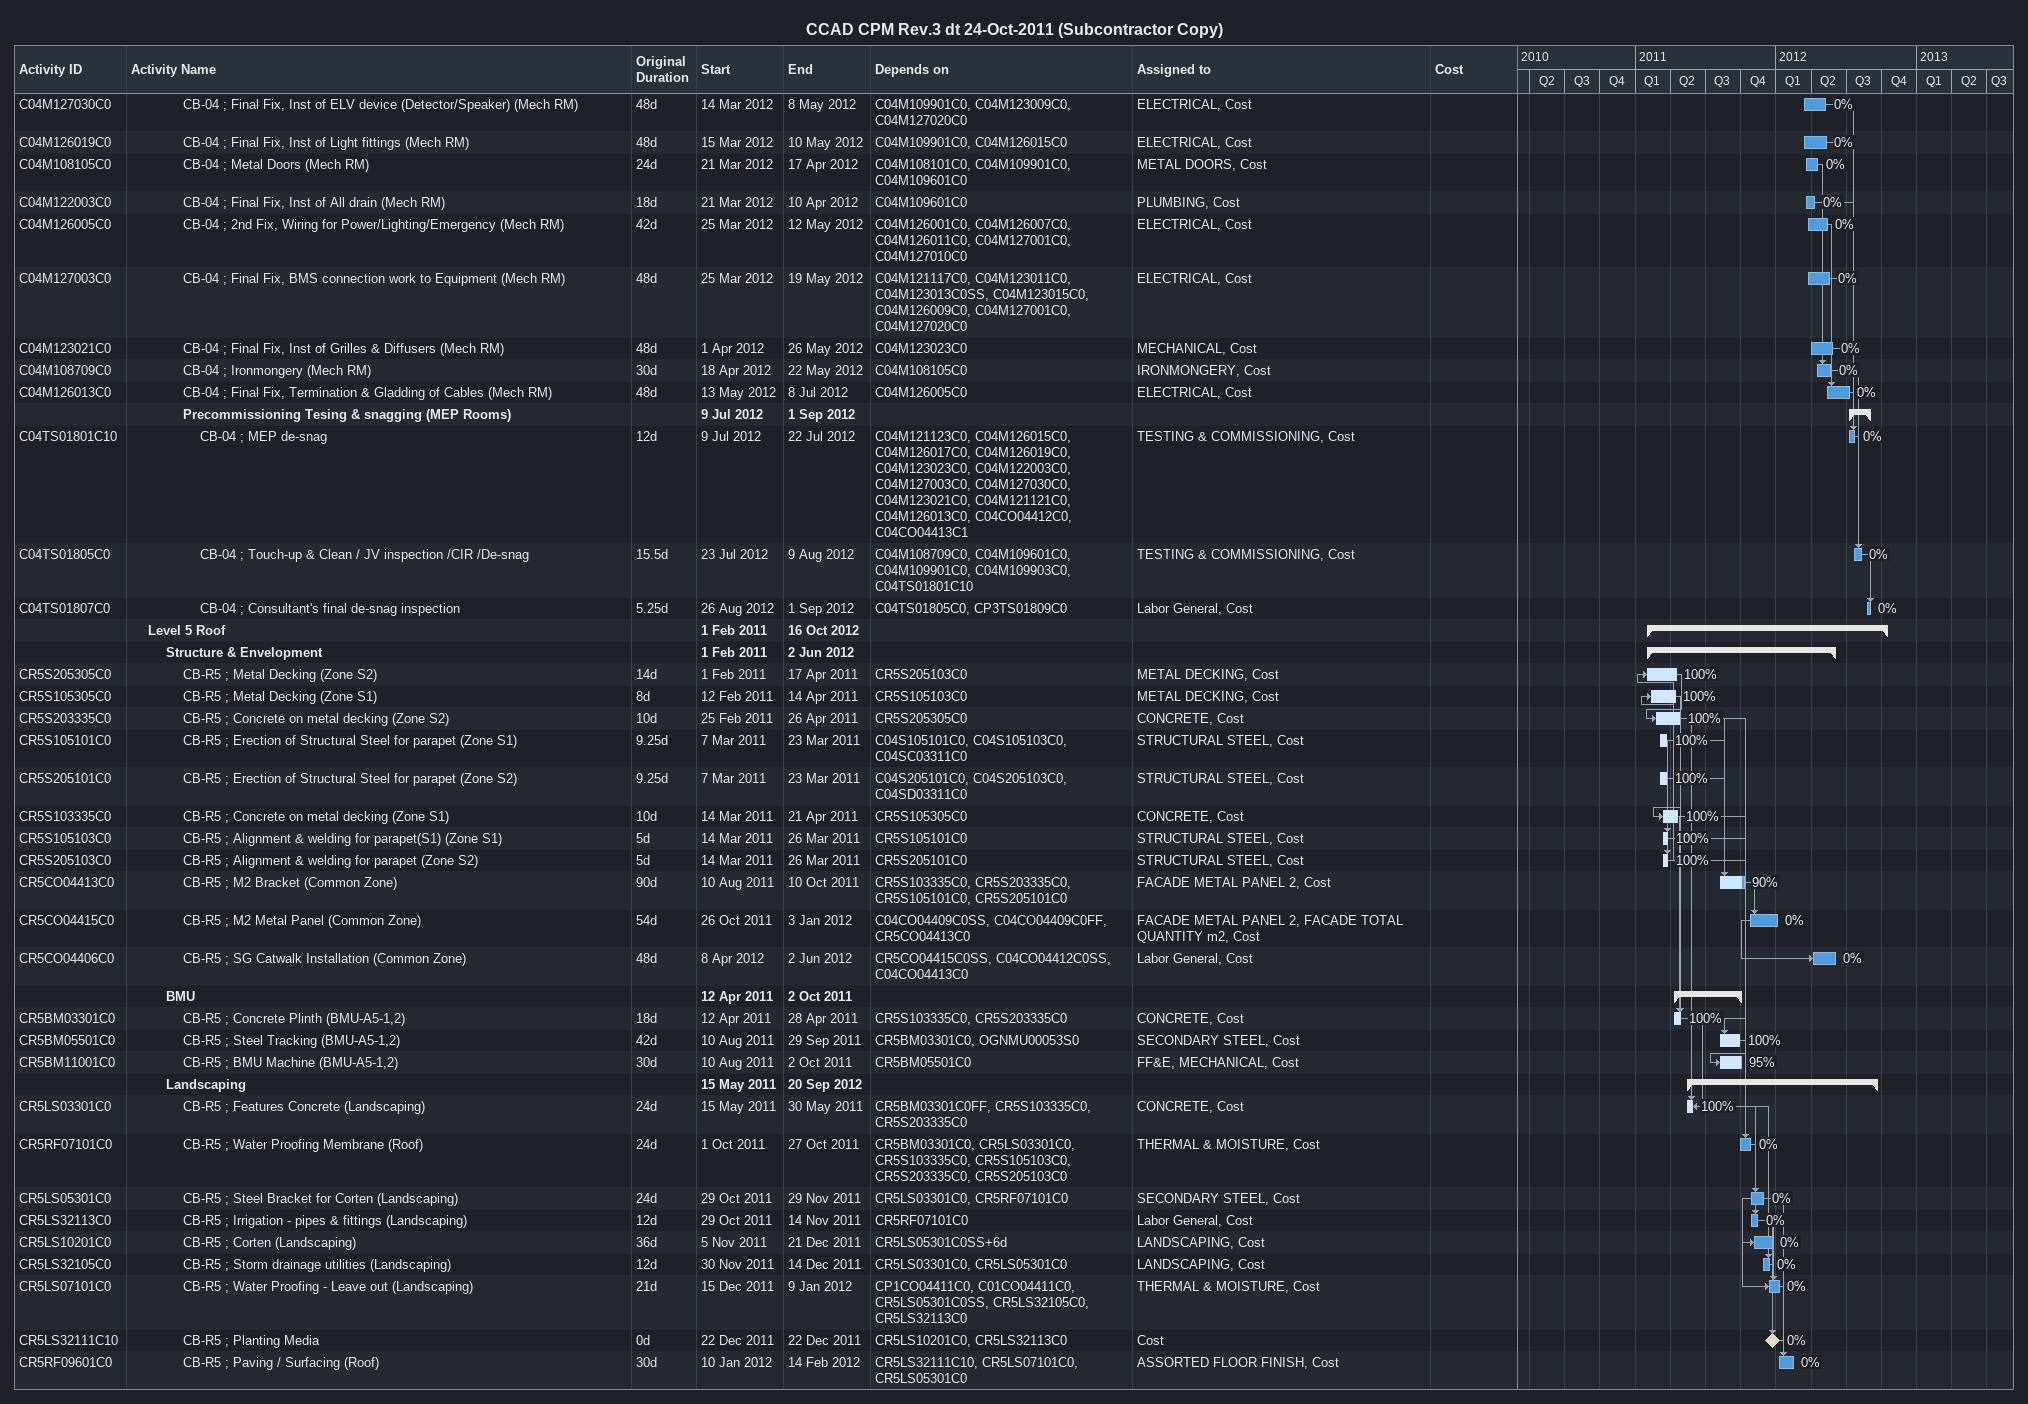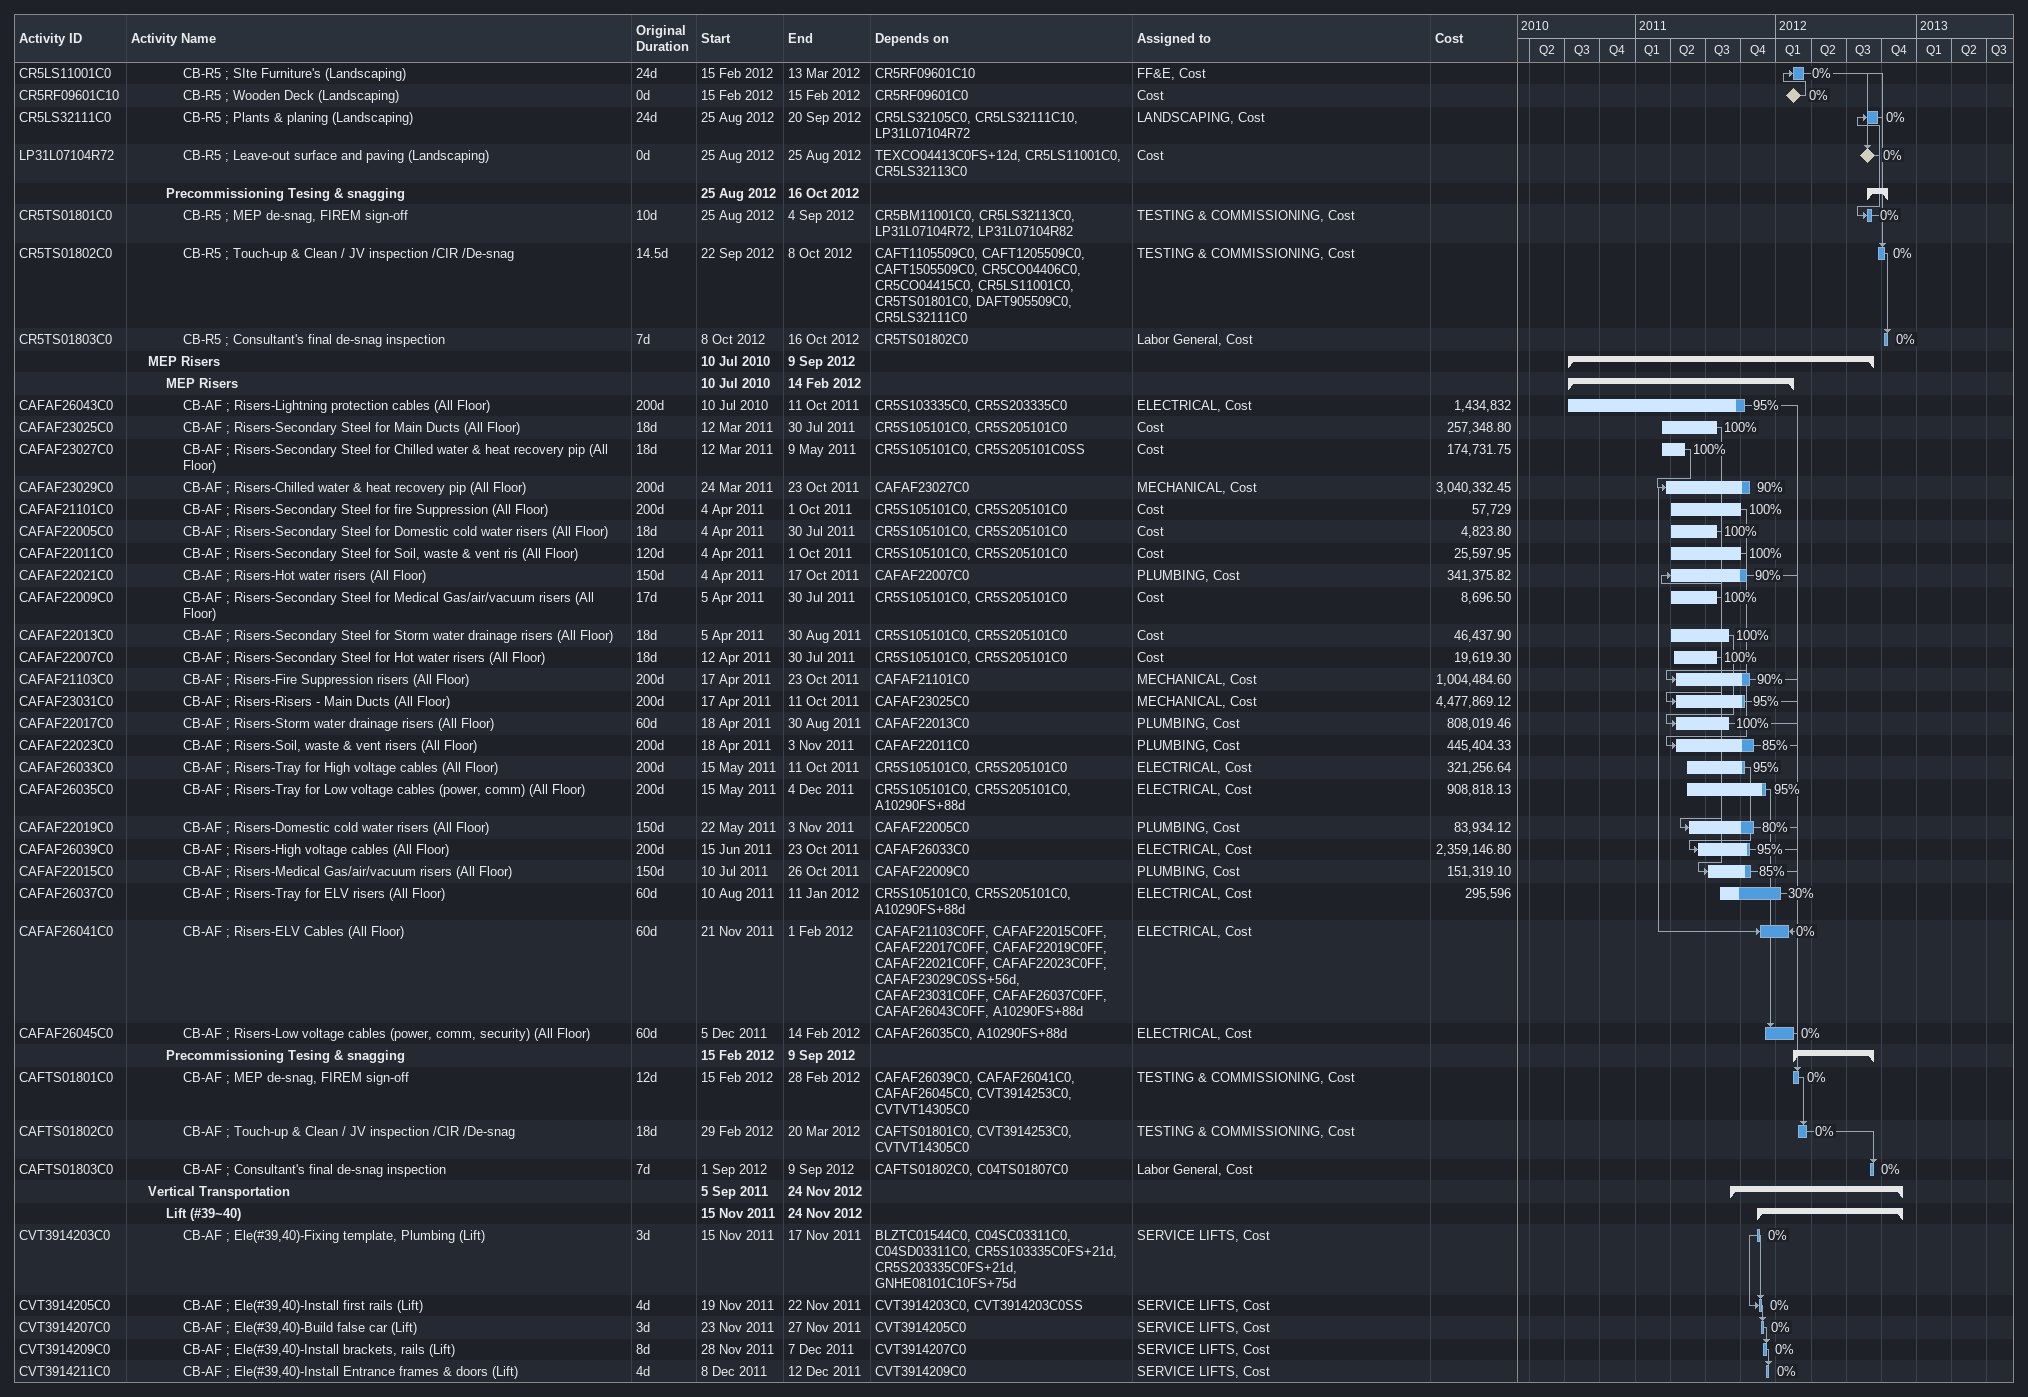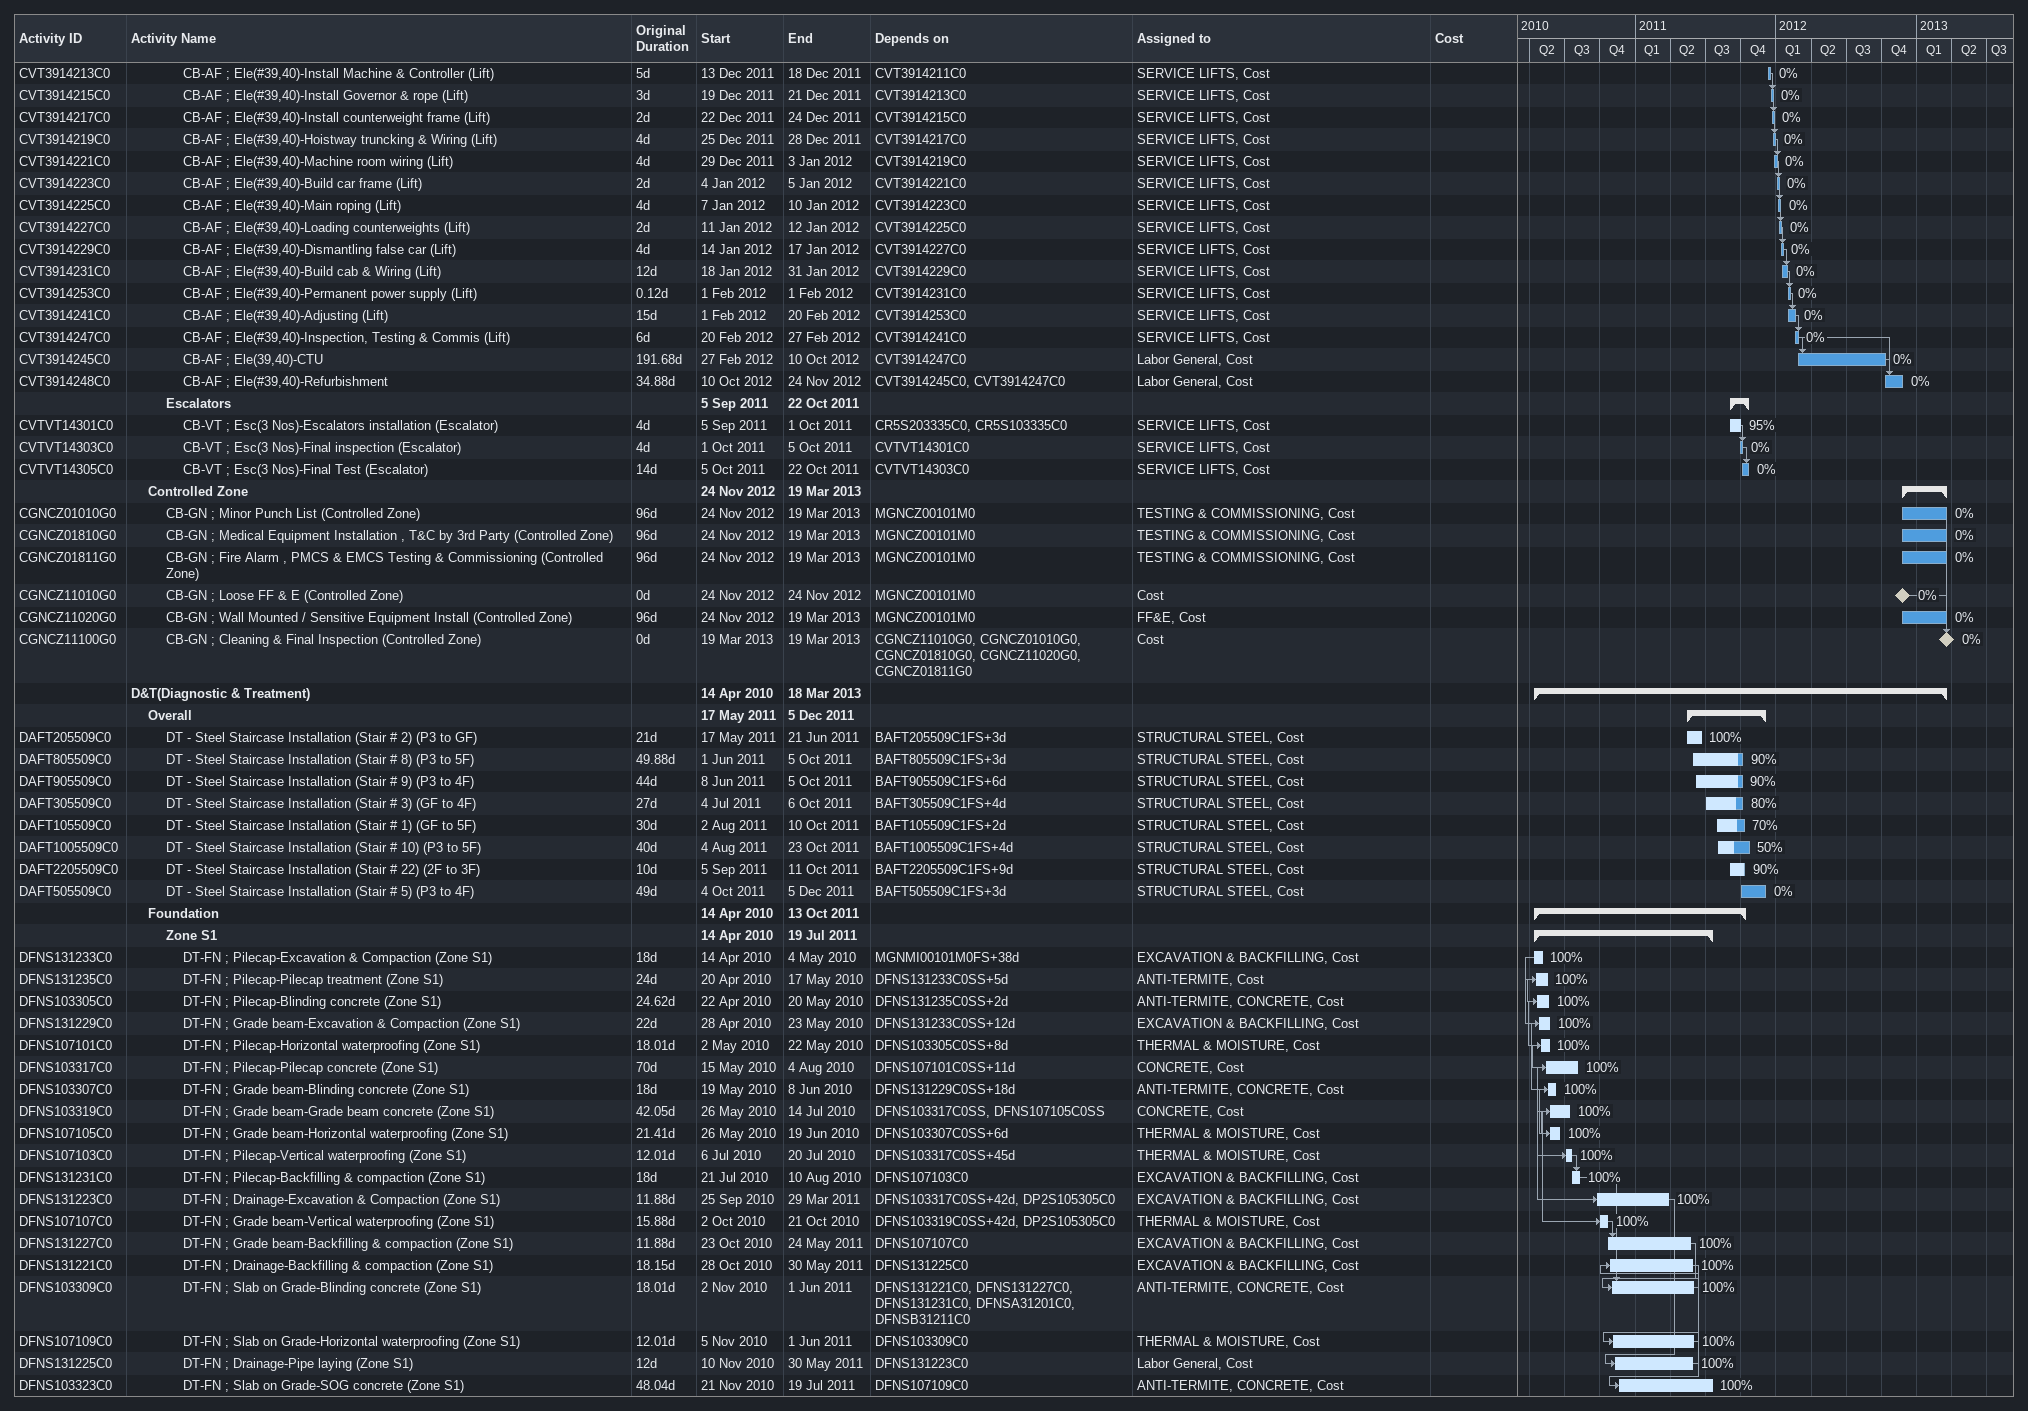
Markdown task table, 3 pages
CCAD CPM Rev.3 dt 24-Oct-2011 (Subcontractor Copy)

| ID | Level | Task | Original duration | Start | Finish | Predecessors | Resources | % complete | Cost |
|---|---|---|---|---|---|---|---|---|---|
| C04M127030C0 | 4 | CB-04 ; Final Fix, Inst of ELV device (Detector/Speaker) (Mech RM) | 48d | 2012-03-14 | 2012-05-08 | C04M109901C0, C04M123009C0, C04M127020C0 | ELECTRICAL, Cost | 0 |  |
| C04M126019C0 | 4 | CB-04 ; Final Fix, Inst of Light fittings (Mech RM) | 48d | 2012-03-15 | 2012-05-10 | C04M109901C0, C04M126015C0 | ELECTRICAL, Cost | 0 |  |
| C04M108105C0 | 4 | CB-04 ; Metal Doors (Mech RM) | 24d | 2012-03-21 | 2012-04-17 | C04M108101C0, C04M109901C0, C04M109601C0 | METAL DOORS, Cost | 0 |  |
| C04M122003C0 | 4 | CB-04 ; Final Fix, Inst of All drain (Mech RM) | 18d | 2012-03-21 | 2012-04-10 | C04M109601C0 | PLUMBING, Cost | 0 |  |
| C04M126005C0 | 4 | CB-04 ; 2nd Fix, Wiring for Power/Lighting/Emergency (Mech RM) | 42d | 2012-03-25 | 2012-05-12 | C04M126001C0, C04M126007C0, C04M126011C0, C04M127001C0, C04M127010C0 | ELECTRICAL, Cost | 0 |  |
| C04M127003C0 | 4 | CB-04 ; Final Fix, BMS connection work to Equipment (Mech RM) | 48d | 2012-03-25 | 2012-05-19 | C04M121117C0, C04M123011C0, C04M123013C0SS, C04M123015C0, C04M126009C0, C04M127001C0, C04M127020C0 | ELECTRICAL, Cost | 0 |  |
| C04M123021C0 | 4 | CB-04 ; Final Fix, Inst of Grilles & Diffusers (Mech RM) | 48d | 2012-04-01 | 2012-05-26 | C04M123023C0 | MECHANICAL, Cost | 0 |  |
| C04M108709C0 | 4 | CB-04 ; Ironmongery (Mech RM) | 30d | 2012-04-18 | 2012-05-22 | C04M108105C0 | IRONMONGERY, Cost | 0 |  |
| C04M126013C0 | 4 | CB-04 ; Final Fix, Termination & Gladding of Cables (Mech RM) | 48d | 2012-05-13 | 2012-07-08 | C04M126005C0 | ELECTRICAL, Cost | 0 |  |
|  | 4 | **Precommissioning Tesing & snagging (MEP Rooms)** |  | 2012-07-09 | 2012-09-01 |  |  |  |  |
| C04TS01801C10 | 5 | CB-04 ; MEP de-snag | 12d | 2012-07-09 | 2012-07-22 | C04M121123C0, C04M126015C0, C04M126017C0, C04M126019C0, C04M123023C0, C04M122003C0, C04M127003C0, C04M127030C0, C04M123021C0, C04M121121C0, C04M126013C0, C04CO04412C0, C04CO04413C1 | TESTING & COMMISSIONING, Cost | 0 |  |
| C04TS01805C0 | 5 | CB-04 ; Touch-up & Clean / JV inspection /CIR /De-snag | 15.5d | 2012-07-23 | 2012-08-09 | C04M108709C0, C04M109601C0, C04M109901C0, C04M109903C0, C04TS01801C10 | TESTING & COMMISSIONING, Cost | 0 |  |
| C04TS01807C0 | 5 | CB-04 ; Consultant's final de-snag inspection | 5.25d | 2012-08-26 | 2012-09-01 | C04TS01805C0, CP3TS01809C0 | Labor General, Cost | 0 |  |
|  | 2 | **Level 5 Roof** |  | 2011-02-01 | 2012-10-16 |  |  |  |  |
|  | 3 | **Structure & Envelopment** |  | 2011-02-01 | 2012-06-02 |  |  |  |  |
| CR5S205305C0 | 4 | CB-R5 ; Metal Decking (Zone S2) | 14d | 2011-02-01 | 2011-04-17 | CR5S205103C0 | METAL DECKING, Cost | 100 |  |
| CR5S105305C0 | 4 | CB-R5 ; Metal Decking (Zone S1) | 8d | 2011-02-12 | 2011-04-14 | CR5S105103C0 | METAL DECKING, Cost | 100 |  |
| CR5S203335C0 | 4 | CB-R5 ; Concrete on metal decking (Zone S2) | 10d | 2011-02-25 | 2011-04-26 | CR5S205305C0 | CONCRETE, Cost | 100 |  |
| CR5S105101C0 | 4 | CB-R5 ; Erection of Structural Steel for parapet (Zone S1) | 9.25d | 2011-03-07 | 2011-03-23 | C04S105101C0, C04S105103C0, C04SC03311C0 | STRUCTURAL STEEL, Cost | 100 |  |
| CR5S205101C0 | 4 | CB-R5 ; Erection of Structural Steel for parapet (Zone S2) | 9.25d | 2011-03-07 | 2011-03-23 | C04S205101C0, C04S205103C0, C04SD03311C0 | STRUCTURAL STEEL, Cost | 100 |  |
| CR5S103335C0 | 4 | CB-R5 ; Concrete on metal decking (Zone S1) | 10d | 2011-03-14 | 2011-04-21 | CR5S105305C0 | CONCRETE, Cost | 100 |  |
| CR5S105103C0 | 4 | CB-R5 ; Alignment & welding for parapet(S1) (Zone S1) | 5d | 2011-03-14 | 2011-03-26 | CR5S105101C0 | STRUCTURAL STEEL, Cost | 100 |  |
| CR5S205103C0 | 4 | CB-R5 ; Alignment & welding for parapet (Zone S2) | 5d | 2011-03-14 | 2011-03-26 | CR5S205101C0 | STRUCTURAL STEEL, Cost | 100 |  |
| CR5CO04413C0 | 4 | CB-R5 ; M2 Bracket (Common Zone) | 90d | 2011-08-10 | 2011-10-10 | CR5S103335C0, CR5S203335C0, CR5S105101C0, CR5S205101C0 | FACADE METAL PANEL 2, Cost | 90 |  |
| CR5CO04415C0 | 4 | CB-R5 ; M2 Metal Panel (Common Zone) | 54d | 2011-10-26 | 2012-01-03 | C04CO04409C0SS, C04CO04409C0FF, CR5CO04413C0 | FACADE METAL PANEL 2, FACADE TOTAL QUANTITY m2, Cost | 0 |  |
| CR5CO04406C0 | 4 | CB-R5 ; SG Catwalk Installation (Common Zone) | 48d | 2012-04-08 | 2012-06-02 | CR5CO04415C0SS, C04CO04412C0SS, C04CO04413C0 | Labor General, Cost | 0 |  |
|  | 3 | **BMU** |  | 2011-04-12 | 2011-10-02 |  |  |  |  |
| CR5BM03301C0 | 4 | CB-R5 ; Concrete Plinth (BMU-A5-1,2) | 18d | 2011-04-12 | 2011-04-28 | CR5S103335C0, CR5S203335C0 | CONCRETE, Cost | 100 |  |
| CR5BM05501C0 | 4 | CB-R5 ; Steel Tracking (BMU-A5-1,2) | 42d | 2011-08-10 | 2011-09-29 | CR5BM03301C0, OGNMU00053S0 | SECONDARY STEEL, Cost | 100 |  |
| CR5BM11001C0 | 4 | CB-R5 ; BMU Machine (BMU-A5-1,2) | 30d | 2011-08-10 | 2011-10-02 | CR5BM05501C0 | FF&E, MECHANICAL, Cost | 95 |  |
|  | 3 | **Landscaping** |  | 2011-05-15 | 2012-09-20 |  |  |  |  |
| CR5LS03301C0 | 4 | CB-R5 ; Features Concrete (Landscaping) | 24d | 2011-05-15 | 2011-05-30 | CR5BM03301C0FF, CR5S103335C0, CR5S203335C0 | CONCRETE, Cost | 100 |  |
| CR5RF07101C0 | 4 | CB-R5 ; Water Proofing Membrane (Roof) | 24d | 2011-10-01 | 2011-10-27 | CR5BM03301C0, CR5LS03301C0, CR5S103335C0, CR5S105103C0, CR5S203335C0, CR5S205103C0 | THERMAL & MOISTURE, Cost | 0 |  |
| CR5LS05301C0 | 4 | CB-R5 ; Steel Bracket for Corten (Landscaping) | 24d | 2011-10-29 | 2011-11-29 | CR5LS03301C0, CR5RF07101C0 | SECONDARY STEEL, Cost | 0 |  |
| CR5LS32113C0 | 4 | CB-R5 ; Irrigation - pipes & fittings (Landscaping) | 12d | 2011-10-29 | 2011-11-14 | CR5RF07101C0 | Labor General, Cost | 0 |  |
| CR5LS10201C0 | 4 | CB-R5 ; Corten (Landscaping) | 36d | 2011-11-05 | 2011-12-21 | CR5LS05301C0SS+6d | LANDSCAPING, Cost | 0 |  |
| CR5LS32105C0 | 4 | CB-R5 ; Storm drainage utilities (Landscaping) | 12d | 2011-11-30 | 2011-12-14 | CR5LS03301C0, CR5LS05301C0 | LANDSCAPING, Cost | 0 |  |
| CR5LS07101C0 | 4 | CB-R5 ; Water Proofing - Leave out (Landscaping) | 21d | 2011-12-15 | 2012-01-09 | CP1CO04411C0, C01CO04411C0, CR5LS05301C0SS, CR5LS32105C0, CR5LS32113C0 | THERMAL & MOISTURE, Cost | 0 |  |
| CR5LS32111C10 | 4 | CB-R5 ; Planting Media | 0d | 2011-12-22 | 2011-12-22 | CR5LS10201C0, CR5LS32113C0 | Cost | 0 |  |
| CR5RF09601C0 | 4 | CB-R5 ; Paving / Surfacing (Roof) | 30d | 2012-01-10 | 2012-02-14 | CR5LS32111C10, CR5LS07101C0, CR5LS05301C0 | ASSORTED FLOOR FINISH, Cost | 0 |  |
| CR5LS11001C0 | 4 | CB-R5 ; SIte Furniture's (Landscaping) | 24d | 2012-02-15 | 2012-03-13 | CR5RF09601C10 | FF&E, Cost | 0 |  |
| CR5RF09601C10 | 4 | CB-R5 ; Wooden Deck (Landscaping) | 0d | 2012-02-15 | 2012-02-15 | CR5RF09601C0 | Cost | 0 |  |
| CR5LS32111C0 | 4 | CB-R5 ; Plants & planing (Landscaping) | 24d | 2012-08-25 | 2012-09-20 | CR5LS32105C0, CR5LS32111C10, LP31L07104R72 | LANDSCAPING, Cost | 0 |  |
| LP31L07104R72 | 4 | CB-R5 ; Leave-out surface and paving (Landscaping) | 0d | 2012-08-25 | 2012-08-25 | TEXCO04413C0FS+12d, CR5LS11001C0, CR5LS32113C0 | Cost | 0 |  |
|  | 3 | **Precommissioning Tesing & snagging** |  | 2012-08-25 | 2012-10-16 |  |  |  |  |
| CR5TS01801C0 | 4 | CB-R5 ; MEP de-snag, FIREM sign-off | 10d | 2012-08-25 | 2012-09-04 | CR5BM11001C0, CR5LS32113C0, LP31L07104R72, LP31L07104R82 | TESTING & COMMISSIONING, Cost | 0 |  |
| CR5TS01802C0 | 4 | CB-R5 ; Touch-up & Clean / JV inspection /CIR /De-snag | 14.5d | 2012-09-22 | 2012-10-08 | CAFT1105509C0, CAFT1205509C0, CAFT1505509C0, CR5CO04406C0, CR5CO04415C0, CR5LS11001C0, CR5TS01801C0, DAFT905509C0, CR5LS32111C0 | TESTING & COMMISSIONING, Cost | 0 |  |
| CR5TS01803C0 | 4 | CB-R5 ; Consultant's final de-snag inspection | 7d | 2012-10-08 | 2012-10-16 | CR5TS01802C0 | Labor General, Cost | 0 |  |
|  | 2 | **MEP Risers** |  | 2010-07-10 | 2012-09-09 |  |  |  |  |
|  | 3 | **MEP Risers** |  | 2010-07-10 | 2012-02-14 |  |  |  |  |
| CAFAF26043C0 | 4 | CB-AF ; Risers-Lightning protection cables (All Floor) | 200d | 2010-07-10 | 2011-10-11 | CR5S103335C0, CR5S203335C0 | ELECTRICAL, Cost | 95 | 1434832 |
| CAFAF23025C0 | 4 | CB-AF ; Risers-Secondary Steel for Main Ducts (All Floor) | 18d | 2011-03-12 | 2011-07-30 | CR5S105101C0, CR5S205101C0 | Cost | 100 | 257348.80 |
| CAFAF23027C0 | 4 | CB-AF ; Risers-Secondary Steel for Chilled water & heat recovery pip (All Floor) | 18d | 2011-03-12 | 2011-05-09 | CR5S105101C0, CR5S205101C0SS | Cost | 100 | 174731.75 |
| CAFAF23029C0 | 4 | CB-AF ; Risers-Chilled water & heat recovery pip (All Floor) | 200d | 2011-03-24 | 2011-10-23 | CAFAF23027C0 | MECHANICAL, Cost | 90 | 3040332.45 |
| CAFAF21101C0 | 4 | CB-AF ; Risers-Secondary Steel for fire Suppression (All Floor) | 200d | 2011-04-04 | 2011-10-01 | CR5S105101C0, CR5S205101C0 | Cost | 100 | 57729 |
| CAFAF22005C0 | 4 | CB-AF ; Risers-Secondary Steel for Domestic cold water risers (All Floor) | 18d | 2011-04-04 | 2011-07-30 | CR5S105101C0, CR5S205101C0 | Cost | 100 | 4823.80 |
| CAFAF22011C0 | 4 | CB-AF ; Risers-Secondary Steel for Soil, waste & vent ris (All Floor) | 120d | 2011-04-04 | 2011-10-01 | CR5S105101C0, CR5S205101C0 | Cost | 100 | 25597.95 |
| CAFAF22021C0 | 4 | CB-AF ; Risers-Hot water risers (All Floor) | 150d | 2011-04-04 | 2011-10-17 | CAFAF22007C0 | PLUMBING, Cost | 90 | 341375.82 |
| CAFAF22009C0 | 4 | CB-AF ; Risers-Secondary Steel for Medical Gas/air/vacuum risers (All Floor) | 17d | 2011-04-05 | 2011-07-30 | CR5S105101C0, CR5S205101C0 | Cost | 100 | 8696.50 |
| CAFAF22013C0 | 4 | CB-AF ; Risers-Secondary Steel for Storm water drainage risers (All Floor) | 18d | 2011-04-05 | 2011-08-30 | CR5S105101C0, CR5S205101C0 | Cost | 100 | 46437.90 |
| CAFAF22007C0 | 4 | CB-AF ; Risers-Secondary Steel for Hot water risers (All Floor) | 18d | 2011-04-12 | 2011-07-30 | CR5S105101C0, CR5S205101C0 | Cost | 100 | 19619.30 |
| CAFAF21103C0 | 4 | CB-AF ; Risers-Fire Suppression risers (All Floor) | 200d | 2011-04-17 | 2011-10-23 | CAFAF21101C0 | MECHANICAL, Cost | 90 | 1004484.60 |
| CAFAF23031C0 | 4 | CB-AF ; Risers-Risers - Main Ducts (All Floor) | 200d | 2011-04-17 | 2011-10-11 | CAFAF23025C0 | MECHANICAL, Cost | 95 | 4477869.12 |
| CAFAF22017C0 | 4 | CB-AF ; Risers-Storm water drainage risers (All Floor) | 60d | 2011-04-18 | 2011-08-30 | CAFAF22013C0 | PLUMBING, Cost | 100 | 808019.46 |
| CAFAF22023C0 | 4 | CB-AF ; Risers-Soil, waste & vent risers (All Floor) | 200d | 2011-04-18 | 2011-11-03 | CAFAF22011C0 | PLUMBING, Cost | 85 | 445404.33 |
| CAFAF26033C0 | 4 | CB-AF ; Risers-Tray for High voltage cables (All Floor) | 200d | 2011-05-15 | 2011-10-11 | CR5S105101C0, CR5S205101C0 | ELECTRICAL, Cost | 95 | 321256.64 |
| CAFAF26035C0 | 4 | CB-AF ; Risers-Tray for Low voltage cables (power, comm) (All Floor) | 200d | 2011-05-15 | 2011-12-04 | CR5S105101C0, CR5S205101C0, A10290FS+88d | ELECTRICAL, Cost | 95 | 908818.13 |
| CAFAF22019C0 | 4 | CB-AF ; Risers-Domestic cold water risers (All Floor) | 150d | 2011-05-22 | 2011-11-03 | CAFAF22005C0 | PLUMBING, Cost | 80 | 83934.12 |
| CAFAF26039C0 | 4 | CB-AF ; Risers-High voltage cables (All Floor) | 200d | 2011-06-15 | 2011-10-23 | CAFAF26033C0 | ELECTRICAL, Cost | 95 | 2359146.80 |
| CAFAF22015C0 | 4 | CB-AF ; Risers-Medical Gas/air/vacuum risers (All Floor) | 150d | 2011-07-10 | 2011-10-26 | CAFAF22009C0 | PLUMBING, Cost | 85 | 151319.10 |
| CAFAF26037C0 | 4 | CB-AF ; Risers-Tray for ELV risers (All Floor) | 60d | 2011-08-10 | 2012-01-11 | CR5S105101C0, CR5S205101C0, A10290FS+88d | ELECTRICAL, Cost | 30 | 295596 |
| CAFAF26041C0 | 4 | CB-AF ; Risers-ELV Cables (All Floor) | 60d | 2011-11-21 | 2012-02-01 | CAFAF21103C0FF, CAFAF22015C0FF, CAFAF22017C0FF, CAFAF22019C0FF, CAFAF22021C0FF, CAFAF22023C0FF, CAFAF23029C0SS+56d, CAFAF23031C0FF, CAFAF26037C0FF, CAFAF26043C0FF, A10290FS+88d | ELECTRICAL, Cost | 0 |  |
| CAFAF26045C0 | 4 | CB-AF ; Risers-Low voltage cables (power, comm, security) (All Floor) | 60d | 2011-12-05 | 2012-02-14 | CAFAF26035C0, A10290FS+88d | ELECTRICAL, Cost | 0 |  |
|  | 3 | **Precommissioning Tesing & snagging** |  | 2012-02-15 | 2012-09-09 |  |  |  |  |
| CAFTS01801C0 | 4 | CB-AF ; MEP de-snag, FIREM sign-off | 12d | 2012-02-15 | 2012-02-28 | CAFAF26039C0, CAFAF26041C0, CAFAF26045C0, CVT3914253C0, CVTVT14305C0 | TESTING & COMMISSIONING, Cost | 0 |  |
| CAFTS01802C0 | 4 | CB-AF ; Touch-up & Clean / JV inspection /CIR /De-snag | 18d | 2012-02-29 | 2012-03-20 | CAFTS01801C0, CVT3914253C0, CVTVT14305C0 | TESTING & COMMISSIONING, Cost | 0 |  |
| CAFTS01803C0 | 4 | CB-AF ; Consultant's final de-snag inspection | 7d | 2012-09-01 | 2012-09-09 | CAFTS01802C0, C04TS01807C0 | Labor General, Cost | 0 |  |
|  | 2 | **Vertical Transportation** |  | 2011-09-05 | 2012-11-24 |  |  |  |  |
|  | 3 | **Lift (#39~40)** |  | 2011-11-15 | 2012-11-24 |  |  |  |  |
| CVT3914203C0 | 4 | CB-AF ; Ele(#39,40)-Fixing template, Plumbing (Lift) | 3d | 2011-11-15 | 2011-11-17 | BLZTC01544C0, C04SC03311C0, C04SD03311C0, CR5S103335C0FS+21d, CR5S203335C0FS+21d, GNHE08101C10FS+75d | SERVICE LIFTS, Cost | 0 |  |
| CVT3914205C0 | 4 | CB-AF ; Ele(#39,40)-Install first rails (Lift) | 4d | 2011-11-19 | 2011-11-22 | CVT3914203C0, CVT3914203C0SS | SERVICE LIFTS, Cost | 0 |  |
| CVT3914207C0 | 4 | CB-AF ; Ele(#39,40)-Build false car (Lift) | 3d | 2011-11-23 | 2011-11-27 | CVT3914205C0 | SERVICE LIFTS, Cost | 0 |  |
| CVT3914209C0 | 4 | CB-AF ; Ele(#39,40)-Install brackets, rails (Lift) | 8d | 2011-11-28 | 2011-12-07 | CVT3914207C0 | SERVICE LIFTS, Cost | 0 |  |
| CVT3914211C0 | 4 | CB-AF ; Ele(#39,40)-Install Entrance frames & doors (Lift) | 4d | 2011-12-08 | 2011-12-12 | CVT3914209C0 | SERVICE LIFTS, Cost | 0 |  |
| CVT3914213C0 | 4 | CB-AF ; Ele(#39,40)-Install Machine & Controller (Lift) | 5d | 2011-12-13 | 2011-12-18 | CVT3914211C0 | SERVICE LIFTS, Cost | 0 |  |
| CVT3914215C0 | 4 | CB-AF ; Ele(#39,40)-Install Governor & rope (Lift) | 3d | 2011-12-19 | 2011-12-21 | CVT3914213C0 | SERVICE LIFTS, Cost | 0 |  |
| CVT3914217C0 | 4 | CB-AF ; Ele(#39,40)-Install counterweight frame (Lift) | 2d | 2011-12-22 | 2011-12-24 | CVT3914215C0 | SERVICE LIFTS, Cost | 0 |  |
| CVT3914219C0 | 4 | CB-AF ; Ele(#39,40)-Hoistway truncking & Wiring (Lift) | 4d | 2011-12-25 | 2011-12-28 | CVT3914217C0 | SERVICE LIFTS, Cost | 0 |  |
| CVT3914221C0 | 4 | CB-AF ; Ele(#39,40)-Machine room wiring (Lift) | 4d | 2011-12-29 | 2012-01-03 | CVT3914219C0 | SERVICE LIFTS, Cost | 0 |  |
| CVT3914223C0 | 4 | CB-AF ; Ele(#39,40)-Build car frame (Lift) | 2d | 2012-01-04 | 2012-01-05 | CVT3914221C0 | SERVICE LIFTS, Cost | 0 |  |
| CVT3914225C0 | 4 | CB-AF ; Ele(#39,40)-Main roping (Lift) | 4d | 2012-01-07 | 2012-01-10 | CVT3914223C0 | SERVICE LIFTS, Cost | 0 |  |
| CVT3914227C0 | 4 | CB-AF ; Ele(#39,40)-Loading counterweights (Lift) | 2d | 2012-01-11 | 2012-01-12 | CVT3914225C0 | SERVICE LIFTS, Cost | 0 |  |
| CVT3914229C0 | 4 | CB-AF ; Ele(#39,40)-Dismantling false car (Lift) | 4d | 2012-01-14 | 2012-01-17 | CVT3914227C0 | SERVICE LIFTS, Cost | 0 |  |
| CVT3914231C0 | 4 | CB-AF ; Ele(#39,40)-Build cab & Wiring (Lift) | 12d | 2012-01-18 | 2012-01-31 | CVT3914229C0 | SERVICE LIFTS, Cost | 0 |  |
| CVT3914253C0 | 4 | CB-AF ; Ele(#39,40)-Permanent power supply (Lift) | 0.12d | 2012-02-01 | 2012-02-01 | CVT3914231C0 | SERVICE LIFTS, Cost | 0 |  |
| CVT3914241C0 | 4 | CB-AF ; Ele(#39,40)-Adjusting (Lift) | 15d | 2012-02-01 | 2012-02-20 | CVT3914253C0 | SERVICE LIFTS, Cost | 0 |  |
| CVT3914247C0 | 4 | CB-AF ; Ele(#39,40)-Inspection, Testing & Commis (Lift) | 6d | 2012-02-20 | 2012-02-27 | CVT3914241C0 | SERVICE LIFTS, Cost | 0 |  |
| CVT3914245C0 | 4 | CB-AF ; Ele(39,40)-CTU | 191.68d | 2012-02-27 | 2012-10-10 | CVT3914247C0 | Labor General, Cost | 0 |  |
| CVT3914248C0 | 4 | CB-AF ; Ele(#39,40)-Refurbishment | 34.88d | 2012-10-10 | 2012-11-24 | CVT3914245C0, CVT3914247C0 | Labor General, Cost | 0 |  |
|  | 3 | **Escalators** |  | 2011-09-05 | 2011-10-22 |  |  |  |  |
| CVTVT14301C0 | 4 | CB-VT ; Esc(3 Nos)-Escalators installation (Escalator) | 4d | 2011-09-05 | 2011-10-01 | CR5S203335C0, CR5S103335C0 | SERVICE LIFTS, Cost | 95 |  |
| CVTVT14303C0 | 4 | CB-VT ; Esc(3 Nos)-Final inspection (Escalator) | 4d | 2011-10-01 | 2011-10-05 | CVTVT14301C0 | SERVICE LIFTS, Cost | 0 |  |
| CVTVT14305C0 | 4 | CB-VT ; Esc(3 Nos)-Final Test (Escalator) | 14d | 2011-10-05 | 2011-10-22 | CVTVT14303C0 | SERVICE LIFTS, Cost | 0 |  |
|  | 2 | **Controlled Zone** |  | 2012-11-24 | 2013-03-19 |  |  |  |  |
| CGNCZ01010G0 | 3 | CB-GN ; Minor Punch List (Controlled Zone) | 96d | 2012-11-24 | 2013-03-19 | MGNCZ00101M0 | TESTING & COMMISSIONING, Cost | 0 |  |
| CGNCZ01810G0 | 3 | CB-GN ; Medical Equipment Installation , T&C by 3rd Party (Controlled Zone) | 96d | 2012-11-24 | 2013-03-19 | MGNCZ00101M0 | TESTING & COMMISSIONING, Cost | 0 |  |
| CGNCZ01811G0 | 3 | CB-GN ; Fire Alarm , PMCS & EMCS Testing & Commissioning (Controlled Zone) | 96d | 2012-11-24 | 2013-03-19 | MGNCZ00101M0 | TESTING & COMMISSIONING, Cost | 0 |  |
| CGNCZ11010G0 | 3 | CB-GN ; Loose FF & E (Controlled Zone) | 0d | 2012-11-24 | 2012-11-24 | MGNCZ00101M0 | Cost | 0 |  |
| CGNCZ11020G0 | 3 | CB-GN ; Wall Mounted / Sensitive Equipment Install (Controlled Zone) | 96d | 2012-11-24 | 2013-03-19 | MGNCZ00101M0 | FF&E, Cost | 0 |  |
| CGNCZ11100G0 | 3 | CB-GN ; Cleaning & Final Inspection (Controlled Zone) | 0d | 2013-03-19 | 2013-03-19 | CGNCZ11010G0, CGNCZ01010G0, CGNCZ01810G0, CGNCZ11020G0, CGNCZ01811G0 | Cost | 0 |  |
|  | 1 | **D&T(Diagnostic & Treatment)** |  | 2010-04-14 | 2013-03-18 |  |  |  |  |
|  | 2 | **Overall** |  | 2011-05-17 | 2011-12-05 |  |  |  |  |
| DAFT205509C0 | 3 | DT - Steel Staircase Installation (Stair # 2) (P3 to GF) | 21d | 2011-05-17 | 2011-06-21 | BAFT205509C1FS+3d | STRUCTURAL STEEL, Cost | 100 |  |
| DAFT805509C0 | 3 | DT - Steel Staircase Installation (Stair # 8) (P3 to 5F) | 49.88d | 2011-06-01 | 2011-10-05 | BAFT805509C1FS+3d | STRUCTURAL STEEL, Cost | 90 |  |
| DAFT905509C0 | 3 | DT - Steel Staircase Installation (Stair # 9) (P3 to 4F) | 44d | 2011-06-08 | 2011-10-05 | BAFT905509C1FS+6d | STRUCTURAL STEEL, Cost | 90 |  |
| DAFT305509C0 | 3 | DT - Steel Staircase Installation (Stair # 3) (GF to 4F) | 27d | 2011-07-04 | 2011-10-06 | BAFT305509C1FS+4d | STRUCTURAL STEEL, Cost | 80 |  |
| DAFT105509C0 | 3 | DT - Steel Staircase Installation (Stair # 1) (GF to 5F) | 30d | 2011-08-02 | 2011-10-10 | BAFT105509C1FS+2d | STRUCTURAL STEEL, Cost | 70 |  |
| DAFT1005509C0 | 3 | DT - Steel Staircase Installation (Stair # 10) (P3 to 5F) | 40d | 2011-08-04 | 2011-10-23 | BAFT1005509C1FS+4d | STRUCTURAL STEEL, Cost | 50 |  |
| DAFT2205509C0 | 3 | DT - Steel Staircase Installation (Stair # 22) (2F to 3F) | 10d | 2011-09-05 | 2011-10-11 | BAFT2205509C1FS+9d | STRUCTURAL STEEL, Cost | 90 |  |
| DAFT505509C0 | 3 | DT - Steel Staircase Installation (Stair # 5) (P3 to 4F) | 49d | 2011-10-04 | 2011-12-05 | BAFT505509C1FS+3d | STRUCTURAL STEEL, Cost | 0 |  |
|  | 2 | **Foundation** |  | 2010-04-14 | 2011-10-13 |  |  |  |  |
|  | 3 | **Zone S1** |  | 2010-04-14 | 2011-07-19 |  |  |  |  |
| DFNS131233C0 | 4 | DT-FN ; Pilecap-Excavation & Compaction (Zone S1) | 18d | 2010-04-14 | 2010-05-04 | MGNMI00101M0FS+38d | EXCAVATION & BACKFILLING, Cost | 100 |  |
| DFNS131235C0 | 4 | DT-FN ; Pilecap-Pilecap treatment (Zone S1) | 24d | 2010-04-20 | 2010-05-17 | DFNS131233C0SS+5d | ANTI-TERMITE, Cost | 100 |  |
| DFNS103305C0 | 4 | DT-FN ; Pilecap-Blinding concrete (Zone S1) | 24.62d | 2010-04-22 | 2010-05-20 | DFNS131235C0SS+2d | ANTI-TERMITE, CONCRETE, Cost | 100 |  |
| DFNS131229C0 | 4 | DT-FN ; Grade beam-Excavation & Compaction (Zone S1) | 22d | 2010-04-28 | 2010-05-23 | DFNS131233C0SS+12d | EXCAVATION & BACKFILLING, Cost | 100 |  |
| DFNS107101C0 | 4 | DT-FN ; Pilecap-Horizontal waterproofing (Zone S1) | 18.01d | 2010-05-02 | 2010-05-22 | DFNS103305C0SS+8d | THERMAL & MOISTURE, Cost | 100 |  |
| DFNS103317C0 | 4 | DT-FN ; Pilecap-Pilecap concrete (Zone S1) | 70d | 2010-05-15 | 2010-08-04 | DFNS107101C0SS+11d | CONCRETE, Cost | 100 |  |
| DFNS103307C0 | 4 | DT-FN ; Grade beam-Blinding concrete (Zone S1) | 18d | 2010-05-19 | 2010-06-08 | DFNS131229C0SS+18d | ANTI-TERMITE, CONCRETE, Cost | 100 |  |
| DFNS103319C0 | 4 | DT-FN ; Grade beam-Grade beam concrete (Zone S1) | 42.05d | 2010-05-26 | 2010-07-14 | DFNS103317C0SS, DFNS107105C0SS | CONCRETE, Cost | 100 |  |
| DFNS107105C0 | 4 | DT-FN ; Grade beam-Horizontal waterproofing (Zone S1) | 21.41d | 2010-05-26 | 2010-06-19 | DFNS103307C0SS+6d | THERMAL & MOISTURE, Cost | 100 |  |
| DFNS107103C0 | 4 | DT-FN ; Pilecap-Vertical waterproofing (Zone S1) | 12.01d | 2010-07-06 | 2010-07-20 | DFNS103317C0SS+45d | THERMAL & MOISTURE, Cost | 100 |  |
| DFNS131231C0 | 4 | DT-FN ; Pilecap-Backfilling & compaction (Zone S1) | 18d | 2010-07-21 | 2010-08-10 | DFNS107103C0 | EXCAVATION & BACKFILLING, Cost | 100 |  |
| DFNS131223C0 | 4 | DT-FN ; Drainage-Excavation & Compaction (Zone S1) | 11.88d | 2010-09-25 | 2011-03-29 | DFNS103317C0SS+42d, DP2S105305C0 | EXCAVATION & BACKFILLING, Cost | 100 |  |
| DFNS107107C0 | 4 | DT-FN ; Grade beam-Vertical waterproofing (Zone S1) | 15.88d | 2010-10-02 | 2010-10-21 | DFNS103319C0SS+42d, DP2S105305C0 | THERMAL & MOISTURE, Cost | 100 |  |
| DFNS131227C0 | 4 | DT-FN ; Grade beam-Backfilling & compaction (Zone S1) | 11.88d | 2010-10-23 | 2011-05-24 | DFNS107107C0 | EXCAVATION & BACKFILLING, Cost | 100 |  |
| DFNS131221C0 | 4 | DT-FN ; Drainage-Backfilling & compaction (Zone S1) | 18.15d | 2010-10-28 | 2011-05-30 | DFNS131225C0 | EXCAVATION & BACKFILLING, Cost | 100 |  |
| DFNS103309C0 | 4 | DT-FN ; Slab on Grade-Blinding concrete (Zone S1) | 18.01d | 2010-11-02 | 2011-06-01 | DFNS131221C0, DFNS131227C0, DFNS131231C0, DFNSA31201C0, DFNSB31211C0 | ANTI-TERMITE, CONCRETE, Cost | 100 |  |
| DFNS107109C0 | 4 | DT-FN ; Slab on Grade-Horizontal waterproofing (Zone S1) | 12.01d | 2010-11-05 | 2011-06-01 | DFNS103309C0 | THERMAL & MOISTURE, Cost | 100 |  |
| DFNS131225C0 | 4 | DT-FN ; Drainage-Pipe laying (Zone S1) | 12d | 2010-11-10 | 2011-05-30 | DFNS131223C0 | Labor General, Cost | 100 |  |
| DFNS103323C0 | 4 | DT-FN ; Slab on Grade-SOG concrete (Zone S1) | 48.04d | 2010-11-21 | 2011-07-19 | DFNS107109C0 | ANTI-TERMITE, CONCRETE, Cost | 100 |  |
